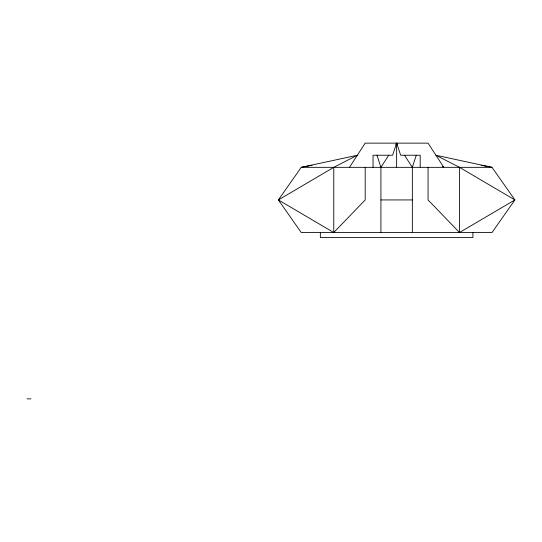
<?xml version="1.0" encoding="UTF-8"?>
<svg xmlns="http://www.w3.org/2000/svg" width="542" height="542" viewBox="0 0 542 542"><rect width="100%" height="100%" fill="white"/><g stroke="black" fill="none" stroke-linecap="round" stroke-linejoin="round"><path stroke-width="0.81" d="M412.347 232.532L412.347 167.336L416.276 155.236M397.503 144.484L396.629 143.135L392.598 155.236L373.059 155.236L373.059 167.336M349.488 167.336L365.2 143.135L428.058 143.135L443.776 167.336L442.462 166.326M380.918 232.532L380.918 167.336L388.777 155.236M395.755 144.484L396.629 143.135L400.667 155.236L420.199 155.236L420.199 167.336M428.058 167.336L428.058 199.937L459.487 232.532L514.9 199.937L459.487 167.336L435.917 155.236L491.994 167.336L514.9 199.937L491.994 232.532L301.25 232.532L278.392 199.937L333.77 167.336L357.347 155.236L301.25 167.336L278.392 199.937L333.77 232.532L365.2 199.937L365.2 167.336M312.05 165.29L301.25 167.336L491.994 167.336L481.201 165.29M380.918 199.937L412.347 199.937M27.1 398.865L30.982 398.865M404.488 155.236L412.347 167.336M376.988 155.236L380.918 167.336M472.915 232.532L472.915 237.525L320.349 237.525L320.349 232.532M459.487 167.336L459.487 232.532M396.629 143.135L396.629 167.336M333.77 167.336L333.77 232.532"/></g></svg>
